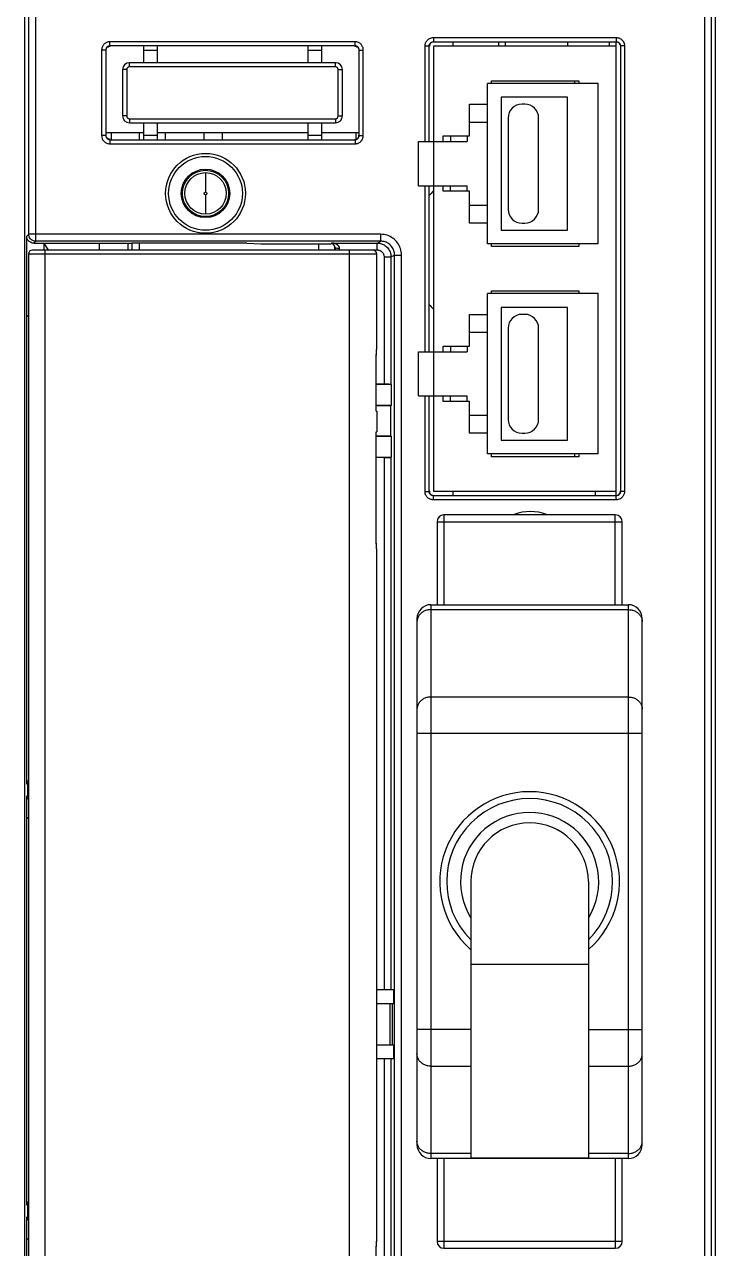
# Model space of a CAD drawing. Header units: millimetres. Extents: x -300 to 54435, y -106 to 60527.
# Drawn here: x 3597.4 to 3647.4, y 1602.3 to 1690.8 of the extents above; entities that cross this region are included whole.
import ezdxf

# ---------------------------------------------------------------- set-up
doc = ezdxf.new("R2010")
doc.units = ezdxf.units.MM

msp = doc.modelspace()

# ---------------------------------------------------------------- linework, layer by layer
at = {"color": 7, "linetype": 'Continuous'}
for p, q in [((3597.411, 1725.922), (3597.411, 1567.027)), ((3647.411, 1567.027), (3647.411, 1725.922)), ((3597.449, 1684.527), (3597.449, 1693.527)), ((3598.217, 1692.787), (3598.217, 1675.167)), ((3646.605, 1692.787), (3646.605, 1567.332)), ((3597.717, 1675.667), (3597.717, 1692.304)), ((3647.105, 1692.304), (3647.105, 1567.332)), ((3603.595, 1689.293), (3603.595, 1689.593)), ((3621.327, 1689.593), (3603.595, 1689.593)), ((3603.595, 1689.293), (3603.611, 1689.277)), ((3621.327, 1689.293), (3603.595, 1689.293)), ((3606.011, 1689.277), (3606.011, 1688.077)), ((3607.011, 1689.277), (3607.011, 1688.077)), ((3617.911, 1689.277), (3617.911, 1688.077)), ((3618.911, 1689.277), (3618.911, 1688.077)), ((3621.311, 1689.277), (3621.327, 1689.293)), ((3621.327, 1689.293), (3621.327, 1689.593)), ((3626.394, 1689.294), (3626.694, 1689.294)), ((3626.394, 1682.377), (3626.394, 1689.294)), ((3626.694, 1682.377), (3626.694, 1689.294)), ((3626.994, 1689.894), (3640.228, 1689.894)), ((3626.994, 1689.894), (3626.994, 1689.594)), ((3626.994, 1689.594), (3640.228, 1689.594)), ((3640.211, 1689.277), (3627.011, 1689.277)), ((3627.011, 1689.277), (3627.011, 1682.377)), ((3628.411, 1689.594), (3628.411, 1689.277)), ((3631.711, 1689.594), (3631.711, 1689.277)), ((3632.211, 1689.277), (3632.211, 1689.594)), ((3636.711, 1689.594), (3636.711, 1689.277)), ((3639.711, 1689.594), (3639.711, 1689.277)), ((3640.211, 1656.777), (3640.211, 1689.594)), ((3640.228, 1689.894), (3640.228, 1689.594)), ((3640.828, 1689.294), (3640.528, 1689.294)), ((3640.528, 1689.294), (3640.528, 1657.06)), ((3640.828, 1689.294), (3640.828, 1657.06)), ((3603.295, 1688.993), (3602.995, 1688.993)), ((3602.995, 1688.993), (3602.995, 1682.811)), ((3603.295, 1688.993), (3603.311, 1688.977)), ((3603.295, 1688.993), (3603.295, 1682.811)), ((3606.011, 1688.977), (3607.011, 1688.977)), ((3617.911, 1688.977), (3618.911, 1688.977)), ((3621.611, 1688.977), (3621.627, 1688.993)), ((3621.627, 1688.993), (3621.927, 1688.993)), ((3621.627, 1682.811), (3621.627, 1688.993)), ((3621.927, 1682.811), (3621.927, 1688.993)), ((3604.511, 1687.577), (3604.511, 1684.227)), ((3604.811, 1687.577), (3604.511, 1687.577)), ((3604.811, 1687.577), (3604.811, 1684.227)), ((3619.911, 1688.077), (3605.011, 1688.077)), ((3605.011, 1687.777), (3605.011, 1688.077)), ((3619.911, 1687.777), (3605.011, 1687.777)), ((3619.911, 1687.777), (3619.911, 1688.077)), ((3620.111, 1684.227), (3620.111, 1687.577)), ((3620.111, 1687.577), (3620.411, 1687.577)), ((3620.411, 1684.227), (3620.411, 1687.577)), ((3630.911, 1674.977), (3630.911, 1686.577)), ((3638.911, 1686.577), (3630.911, 1686.577)), ((3631.211, 1686.777), (3637.511, 1686.777)), ((3631.211, 1686.577), (3631.211, 1686.777)), ((3637.211, 1686.777), (3637.211, 1686.577)), ((3637.511, 1686.777), (3637.511, 1686.577)), ((3638.911, 1674.977), (3638.911, 1686.577)), ((3629.611, 1682.777), (3629.611, 1685.077)), ((3629.611, 1685.077), (3630.911, 1685.077)), ((3631.911, 1685.577), (3631.911, 1675.977)), ((3636.711, 1685.577), (3631.911, 1685.577)), ((3633.611, 1685.077), (3633.411, 1685.077)), ((3636.711, 1675.977), (3636.711, 1685.577)), ((3597.411, 1684.527), (3597.449, 1684.527)), ((3604.811, 1684.227), (3604.511, 1684.227)), ((3605.011, 1684.027), (3619.911, 1684.027)), ((3605.011, 1684.027), (3605.011, 1683.727)), ((3619.911, 1684.027), (3619.911, 1683.727)), ((3620.111, 1684.227), (3620.411, 1684.227)), ((3632.411, 1684.077), (3632.411, 1677.477)), ((3634.611, 1677.477), (3634.611, 1684.077)), ((3603.311, 1683.027), (3606.011, 1683.027)), ((3603.711, 1682.527), (3603.711, 1683.027)), ((3605.011, 1683.727), (3619.911, 1683.727)), ((3605.711, 1683.027), (3605.711, 1682.527)), ((3606.011, 1683.727), (3606.011, 1682.527)), ((3607.011, 1683.727), (3607.011, 1682.527)), ((3607.011, 1683.027), (3617.911, 1683.027)), ((3607.611, 1682.527), (3607.611, 1683.027)), ((3610.411, 1682.527), (3610.411, 1683.027)), ((3611.711, 1683.027), (3611.711, 1682.527)), ((3617.911, 1683.727), (3617.911, 1682.527)), ((3618.911, 1683.727), (3618.911, 1682.527)), ((3618.911, 1683.027), (3621.611, 1683.027)), ((3621.411, 1682.527), (3621.411, 1683.027)), ((3629.611, 1683.777), (3630.911, 1683.777)), ((3603.295, 1682.811), (3602.995, 1682.811)), ((3603.295, 1682.811), (3603.311, 1682.827)), ((3603.595, 1682.511), (3603.611, 1682.527)), ((3603.595, 1682.511), (3603.595, 1682.211)), ((3603.595, 1682.511), (3621.327, 1682.511)), ((3603.595, 1682.211), (3621.327, 1682.211)), ((3606.011, 1682.827), (3607.011, 1682.827)), ((3617.911, 1682.827), (3618.911, 1682.827)), ((3621.327, 1682.511), (3621.311, 1682.527)), ((3621.327, 1682.511), (3621.327, 1682.211)), ((3621.627, 1682.811), (3621.611, 1682.827)), ((3621.627, 1682.811), (3621.927, 1682.811)), ((3625.911, 1679.177), (3625.911, 1682.377)), ((3625.911, 1682.377), (3629.441, 1682.377)), ((3627.035, 1679.177), (3627.035, 1682.377)), ((3627.711, 1682.377), (3627.711, 1682.777)), ((3627.711, 1682.777), (3629.611, 1682.777)), ((3628.241, 1682.777), (3628.241, 1682.377)), ((3629.441, 1682.777), (3629.441, 1682.377)), ((3610.511, 1680.127), (3610.511, 1678.727)), ((3625.911, 1679.177), (3629.441, 1679.177)), ((3626.394, 1667.177), (3626.394, 1679.177)), ((3626.694, 1667.177), (3626.694, 1679.177)), ((3627.011, 1679.177), (3627.011, 1667.177)), ((3627.711, 1678.777), (3627.711, 1679.177)), ((3629.611, 1678.777), (3627.711, 1678.777)), ((3628.241, 1678.777), (3628.241, 1679.177)), ((3629.441, 1678.777), (3629.441, 1679.177)), ((3629.611, 1676.477), (3629.611, 1678.777)), ((3610.511, 1678.527), (3610.511, 1677.127)), ((3629.611, 1677.777), (3630.911, 1677.777)), ((3630.911, 1676.477), (3629.611, 1676.477)), ((3631.911, 1675.977), (3636.711, 1675.977)), ((3633.411, 1676.477), (3633.611, 1676.477)), ((3597.717, 1675.667), (3597.577, 1675.527)), ((3597.577, 1669.693), (3597.577, 1675.527)), ((3623.191, 1675.667), (3597.717, 1675.667)), ((3598.217, 1675.167), (3598.077, 1675.027)), ((3598.077, 1675.027), (3604.906, 1675.027)), ((3623.191, 1675.167), (3598.217, 1675.167)), ((3598.811, 1675.027), (3599.123, 1674.527)), ((3598.811, 1675.027), (3598.811, 1674.527)), ((3602.811, 1675.027), (3602.811, 1674.527)), ((3604.906, 1674.527), (3604.906, 1675.027)), ((3613.511, 1675.023), (3605.189, 1675.023)), ((3605.208, 1675.023), (3605.206, 1675.022)), ((3605.206, 1674.527), (3605.206, 1675.022)), ((3605.711, 1675.023), (3605.711, 1674.527)), ((3613.511, 1675.023), (3614.511, 1674.989)), ((3619.573, 1674.989), (3619.62, 1675.036)), ((3619.62, 1675.036), (3622.929, 1675.036)), ((3622.928, 1674.536), (3622.928, 1675.036)), ((3622.929, 1675.036), (3623.191, 1675.167)), ((3623.191, 1675.167), (3623.191, 1675.667)), ((3597.696, 1674.227), (3597.696, 1581.827)), ((3622.896, 1674.227), (3597.696, 1674.227)), ((3622.596, 1674.527), (3597.996, 1674.527)), ((3598.896, 1674.527), (3598.896, 1581.527)), ((3614.511, 1674.989), (3619.573, 1674.989)), ((3618.711, 1674.527), (3618.711, 1674.989)), ((3619.873, 1674.689), (3619.906, 1674.722)), ((3619.873, 1674.527), (3619.873, 1674.689)), ((3620.896, 1674.527), (3620.896, 1581.527)), ((3622.596, 1674.536), (3622.928, 1674.536)), ((3622.896, 1667.547), (3622.896, 1674.227)), ((3623.928, 1674.036), (3624.191, 1674.167)), ((3624.191, 1581.887), (3624.191, 1674.167)), ((3624.191, 1674.167), (3624.691, 1674.167)), ((3624.691, 1581.887), (3624.691, 1674.167)), ((3638.911, 1674.977), (3630.911, 1674.977)), ((3631.211, 1674.777), (3631.211, 1674.977)), ((3637.511, 1674.777), (3631.211, 1674.777)), ((3637.511, 1674.977), (3637.511, 1674.777)), ((3623.428, 1674.036), (3623.928, 1674.036)), ((3623.428, 1674.036), (3623.428, 1664.819)), ((3623.928, 1674.036), (3623.928, 1664.811)), ((3631.211, 1671.577), (3637.511, 1671.577)), ((3631.211, 1671.377), (3631.211, 1671.577)), ((3637.511, 1671.577), (3637.511, 1671.377)), ((3630.911, 1659.777), (3630.911, 1671.377)), ((3638.911, 1671.377), (3630.911, 1671.377)), ((3638.911, 1659.777), (3638.911, 1671.377)), ((3597.696, 1669.812), (3597.575, 1669.691)), ((3597.575, 1635.929), (3597.575, 1669.691)), ((3629.611, 1667.577), (3629.611, 1669.877)), ((3629.611, 1669.877), (3630.911, 1669.877)), ((3631.911, 1670.377), (3631.911, 1660.777)), ((3636.711, 1670.377), (3631.911, 1670.377)), ((3633.611, 1669.877), (3633.411, 1669.877)), ((3636.711, 1660.777), (3636.711, 1670.377)), ((3632.411, 1668.877), (3632.411, 1662.277)), ((3634.611, 1662.277), (3634.611, 1668.877)), ((3629.611, 1668.577), (3630.911, 1668.577)), ((3625.911, 1663.977), (3625.911, 1667.177)), ((3625.911, 1667.177), (3629.441, 1667.177)), ((3627.035, 1663.977), (3627.035, 1667.177)), ((3627.711, 1667.177), (3627.711, 1667.577)), ((3627.711, 1667.577), (3629.611, 1667.577)), ((3628.241, 1667.577), (3628.241, 1667.177)), ((3629.441, 1667.577), (3629.441, 1667.177)), ((3622.865, 1662.877), (3622.865, 1666.948)), ((3622.869, 1666.935), (3622.865, 1666.948)), ((3622.869, 1662.877), (3622.869, 1666.936)), ((3623.428, 1664.819), (3622.869, 1664.819)), ((3623.967, 1664.792), (3622.869, 1664.792)), ((3623.928, 1664.811), (3623.967, 1664.792)), ((3623.967, 1663.297), (3623.967, 1664.792)), ((3625.911, 1663.977), (3629.441, 1663.977)), ((3626.394, 1657.06), (3626.394, 1663.977)), ((3626.694, 1657.06), (3626.694, 1663.977)), ((3627.011, 1663.977), (3627.011, 1657.077)), ((3627.711, 1663.577), (3627.711, 1663.977)), ((3629.611, 1663.577), (3627.711, 1663.577)), ((3628.241, 1663.577), (3628.241, 1663.977)), ((3629.441, 1663.577), (3629.441, 1663.977)), ((3629.611, 1661.277), (3629.611, 1663.577)), ((3622.865, 1662.877), (3622.896, 1662.877)), ((3622.869, 1663.297), (3623.967, 1663.297)), ((3623.911, 1663.269), (3622.869, 1663.269)), ((3622.896, 1662.877), (3622.896, 1661.377)), ((3623.911, 1663.269), (3623.967, 1663.297)), ((3623.911, 1661.069), (3623.911, 1663.269)), ((3629.611, 1662.577), (3630.911, 1662.577)), ((3622.865, 1653.306), (3622.865, 1661.377)), ((3622.865, 1661.377), (3622.896, 1661.377)), ((3622.869, 1653.318), (3622.869, 1661.377)), ((3623.911, 1661.069), (3622.869, 1661.069)), ((3623.967, 1661.042), (3622.869, 1661.042)), ((3623.911, 1661.069), (3623.967, 1661.042)), ((3623.967, 1659.547), (3623.967, 1661.042)), ((3630.911, 1661.277), (3629.611, 1661.277)), ((3633.411, 1661.277), (3633.611, 1661.277)), ((3631.911, 1660.777), (3636.711, 1660.777)), ((3622.869, 1659.547), (3623.967, 1659.547)), ((3623.428, 1659.519), (3622.869, 1659.519)), ((3623.428, 1659.519), (3623.428, 1621.027)), ((3623.928, 1659.528), (3623.967, 1659.547)), ((3623.928, 1659.528), (3623.928, 1621.027)), ((3638.911, 1659.777), (3630.911, 1659.777)), ((3631.211, 1659.577), (3631.211, 1659.777)), ((3637.511, 1659.577), (3631.211, 1659.577)), ((3637.211, 1659.777), (3637.211, 1659.577)), ((3637.511, 1659.777), (3637.511, 1659.577)), ((3626.394, 1657.06), (3626.694, 1657.06)), ((3640.228, 1656.76), (3626.994, 1656.76)), ((3626.994, 1656.46), (3626.994, 1656.76)), ((3640.228, 1656.46), (3626.994, 1656.46)), ((3627.011, 1657.077), (3640.211, 1657.077)), ((3628.411, 1657.077), (3628.411, 1656.76)), ((3638.711, 1657.077), (3638.711, 1656.76)), ((3640.228, 1656.46), (3640.228, 1656.76)), ((3640.828, 1657.06), (3640.528, 1657.06)), ((3627.261, 1654.877), (3640.661, 1654.877)), ((3627.261, 1654.877), (3627.261, 1648.877)), ((3640.161, 1655.377), (3627.761, 1655.377)), ((3627.761, 1655.377), (3627.761, 1648.877)), ((3640.161, 1648.877), (3640.161, 1655.377)), ((3640.661, 1648.877), (3640.661, 1654.877)), ((3622.865, 1653.306), (3622.869, 1653.319)), ((3622.896, 1603.047), (3622.896, 1652.706)), ((3626.811, 1648.877), (3641.111, 1648.877)), ((3626.811, 1648.877), (3626.811, 1608.827)), ((3626.811, 1648.519), (3641.111, 1648.519)), ((3641.111, 1608.827), (3641.111, 1648.877)), ((3625.811, 1647.877), (3625.811, 1609.827)), ((3642.111, 1609.827), (3642.111, 1647.877)), ((3641.111, 1642.201), (3626.811, 1642.201)), ((3642.111, 1639.559), (3625.811, 1639.559)), ((3597.575, 1635.929), (3597.638, 1635.866)), ((3597.638, 1635.866), (3597.638, 1635.088)), ((3597.638, 1635.088), (3597.577, 1635.027)), ((3597.577, 1633.393), (3597.577, 1635.027)), ((3597.696, 1633.512), (3597.575, 1633.391)), ((3597.575, 1605.479), (3597.575, 1633.391)), ((3629.711, 1628.852), (3629.711, 1608.852)), ((3638.211, 1628.852), (3638.211, 1608.852)), ((3638.211, 1622.852), (3629.711, 1622.852)), ((3624.121, 1621.027), (3622.896, 1621.027)), ((3624.121, 1621.027), (3624.121, 1620.027)), ((3622.896, 1620.027), (3624.121, 1620.027)), ((3623.851, 1620.027), (3623.851, 1617.027)), ((3624.051, 1617.027), (3624.051, 1620.027)), ((3629.711, 1618.145), (3625.811, 1618.145)), ((3638.211, 1618.145), (3642.111, 1618.145)), ((3624.121, 1617.027), (3622.896, 1617.027)), ((3624.121, 1617.027), (3624.121, 1616.027)), ((3624.121, 1616.027), (3622.896, 1616.027)), ((3623.428, 1616.027), (3623.428, 1596.239)), ((3623.928, 1616.027), (3623.928, 1596.231)), ((3626.811, 1615.503), (3629.711, 1615.503)), ((3638.211, 1615.503), (3641.111, 1615.503)), ((3629.711, 1609.185), (3626.811, 1609.185)), ((3641.111, 1608.827), (3626.811, 1608.827)), ((3627.261, 1608.827), (3627.261, 1602.827)), ((3627.761, 1608.827), (3627.761, 1602.327)), ((3638.211, 1608.852), (3629.711, 1608.852)), ((3641.111, 1609.185), (3638.211, 1609.185)), ((3640.161, 1608.827), (3640.161, 1602.327)), ((3640.661, 1602.827), (3640.661, 1608.827)), ((3597.411, 1607.527), (3597.449, 1607.527)), ((3597.449, 1598.527), (3597.449, 1607.527)), ((3597.575, 1605.479), (3597.638, 1605.416)), ((3597.638, 1605.416), (3597.638, 1604.638)), ((3597.638, 1604.638), (3597.577, 1604.577)), ((3597.577, 1602.943), (3597.577, 1604.577)), ((3597.696, 1603.062), (3597.575, 1602.941)), ((3597.575, 1585.027), (3597.575, 1602.941)), ((3622.865, 1594.377), (3622.865, 1602.448)), ((3622.869, 1602.435), (3622.865, 1602.448)), ((3622.869, 1594.377), (3622.869, 1602.436)), ((3640.661, 1602.827), (3627.261, 1602.827)), ((3627.761, 1602.327), (3640.161, 1602.327))]:
    msp.add_line(p, q, dxfattribs=at)
for radius in [2.89, 2.669, 1.751, 1.672, 1.5, 0.1]:
    msp.add_circle((3610.511, 1678.627), radius, dxfattribs=at)
for centre, radius, start, end in [((3605.011, 1687.577), 0.5, 90, 180), ((3605.011, 1687.577), 0.2, 90, 180), ((3619.911, 1687.577), 0.5, 0, 90), ((3619.911, 1687.577), 0.2, 0, 90), ((3633.411, 1684.077), 1, 90, 180), ((3633.611, 1684.077), 1, 0, 90), ((3605.011, 1684.227), 0.5, 180, 270), ((3605.011, 1684.227), 0.2, 180, 270), ((3619.911, 1684.227), 0.2, 270, 0), ((3619.911, 1684.227), 0.5, 270, 0), ((3631.211, 1674.527), 6, 134.823, 138.97307), ((3633.411, 1677.477), 1, 180, 270), ((3633.611, 1677.477), 1, 270, 0), ((3597.996, 1674.227), 0.3, 90, 180), ((3622.596, 1674.227), 0.3, 0, 90), ((3631.211, 1674.527), 6, 221.02693, 225.177), ((3633.411, 1668.877), 1, 90, 180), ((3633.611, 1668.877), 1, 0, 90), ((3633.411, 1662.277), 1, 180, 270), ((3633.611, 1662.277), 1, 270, 0), ((3634.011, 1652.299), 3.317, 69.31391, 110.69797), ((3627.761, 1654.877), 0.5, 90, 180), ((3640.161, 1654.877), 0.5, 0, 90), ((3626.811, 1647.877), 1, 90, 180), ((3641.111, 1647.877), 1, 0, 90), ((3633.961, 1628.852), 6.5, 311.03496, 228.96504), ((3633.961, 1628.852), 6, 315.2713, 224.72879), ((3633.961, 1628.852), 5, 328.70037, 211.29963), ((3633.961, 1628.852), 4.25, 0, 180), ((3626.811, 1609.827), 1, 180, 270), ((3641.111, 1609.827), 1, 270, 0), ((3627.761, 1602.827), 0.5, 180, 270), ((3640.161, 1602.827), 0.5, 270, 0)]:
    msp.add_arc(centre, radius, start, end, dxfattribs=at)
for points, start_tangent, end_tangent in [([(3603.595, 1689.593), (3603.522, 1689.588), (3603.443, 1689.573), (3603.358, 1689.544), (3603.271, 1689.497), (3603.185, 1689.431), (3603.108, 1689.343), (3603.047, 1689.238), (3603.009, 1689.119), (3602.995, 1688.993)], (-1, -0.000011), (0.000067, -1)), ([(3603.595, 1689.293), (3603.559, 1689.291), (3603.519, 1689.283), (3603.477, 1689.268), (3603.433, 1689.245), (3603.39, 1689.212), (3603.352, 1689.168), (3603.321, 1689.115), (3603.302, 1689.056), (3603.295, 1688.993)], (-1, 0.000297), (0.000348, -1)), ([(3603.311, 1688.977), (3603.351, 1689.127), (3603.461, 1689.237), (3603.611, 1689.277)], (0, 1), (1, 0)), ([(3621.311, 1689.277), (3621.461, 1689.237), (3621.571, 1689.127), (3621.611, 1688.977)], (1, 0), (0, -1)), ([(3621.927, 1688.993), (3621.922, 1689.067), (3621.906, 1689.148), (3621.876, 1689.234), (3621.828, 1689.322), (3621.76, 1689.408), (3621.672, 1689.483), (3621.567, 1689.543), (3621.45, 1689.58), (3621.327, 1689.593)], (0, 1), (-1, 0.00004)), ([(3621.627, 1688.993), (3621.624, 1689.03), (3621.617, 1689.07), (3621.602, 1689.113), (3621.578, 1689.158), (3621.544, 1689.2), (3621.5, 1689.238), (3621.447, 1689.268), (3621.388, 1689.286), (3621.327, 1689.293)], (0.000305, 1), (-1, -0.000279)), ([(3626.394, 1689.294), (3626.401, 1689.38), (3626.421, 1689.47), (3626.459, 1689.565), (3626.521, 1689.662), (3626.608, 1689.753), (3626.721, 1689.827), (3626.852, 1689.876), (3626.994, 1689.894)], (-0.000012, 1), (1, 0.000049)), ([(3626.694, 1689.294), (3626.698, 1689.337), (3626.708, 1689.382), (3626.727, 1689.429), (3626.758, 1689.478), (3626.801, 1689.523), (3626.857, 1689.561), (3626.923, 1689.585), (3626.994, 1689.594)], (-0.000084, 1), (1, -0.000044)), ([(3626.861, 1689.537), (3626.751, 1689.427), (3626.711, 1689.277)], (-0.867069, -0.498188), (0, -1)), ([(3627.011, 1689.577), (3626.861, 1689.537)], (-1, 0), (-0.867069, -0.498188)), ([(3640.456, 1689.464), (3640.351, 1689.551), (3640.217, 1689.583)], (-0.603787, 0.797146), (-0.999999, -0.001222)), ([(3640.228, 1689.894), (3640.314, 1689.887), (3640.404, 1689.867), (3640.499, 1689.829), (3640.596, 1689.767), (3640.687, 1689.68), (3640.761, 1689.567), (3640.81, 1689.436), (3640.828, 1689.294)], (1, 0.000012), (0.000049, -1)), ([(3640.228, 1689.594), (3640.271, 1689.59), (3640.316, 1689.58), (3640.363, 1689.561), (3640.412, 1689.53), (3640.457, 1689.487), (3640.495, 1689.431), (3640.519, 1689.365), (3640.528, 1689.294)], (1, 0.000084), (-0.000044, -1)), ([(3640.511, 1689.343), (3640.456, 1689.464)], (-0.201059, 0.979579), (-0.603787, 0.797146)), ([(3602.995, 1682.811), (3603, 1682.738), (3603.015, 1682.659), (3603.044, 1682.574), (3603.091, 1682.487), (3603.157, 1682.401), (3603.245, 1682.324), (3603.35, 1682.263), (3603.469, 1682.225), (3603.595, 1682.211)], (0.000011, -1), (1, 0.000067)), ([(3603.295, 1682.811), (3603.297, 1682.775), (3603.305, 1682.735), (3603.32, 1682.693), (3603.343, 1682.649), (3603.376, 1682.606), (3603.42, 1682.568), (3603.473, 1682.537), (3603.532, 1682.518), (3603.595, 1682.511)], (-0.000297, -1), (1, 0.000348)), ([(3603.611, 1682.527), (3603.461, 1682.567), (3603.351, 1682.677), (3603.311, 1682.827)], (-1, 0), (0, 1)), ([(3621.311, 1682.527), (3621.461, 1682.567), (3621.571, 1682.677), (3621.611, 1682.827)], (1, 0), (0, 1)), ([(3621.327, 1682.211), (3621.4, 1682.216), (3621.479, 1682.231), (3621.564, 1682.26), (3621.651, 1682.306), (3621.737, 1682.373), (3621.814, 1682.461), (3621.875, 1682.566), (3621.913, 1682.685), (3621.927, 1682.811)], (1, 0.000011), (-0.000067, 1)), ([(3621.327, 1682.511), (3621.363, 1682.513), (3621.403, 1682.521), (3621.445, 1682.536), (3621.489, 1682.559), (3621.532, 1682.592), (3621.57, 1682.636), (3621.601, 1682.689), (3621.62, 1682.748), (3621.627, 1682.811)], (1, -0.000297), (-0.000348, 1)), ([(3598.077, 1675.027), (3597.885, 1675.065), (3597.723, 1675.173), (3597.615, 1675.336), (3597.577, 1675.527)], (-1, 0), (0, 1)), ([(3598.217, 1675.167), (3598.118, 1675.177), (3598.013, 1675.21), (3597.909, 1675.272), (3597.815, 1675.369), (3597.745, 1675.501), (3597.717, 1675.667)], (-1, 0.000305), (-0.000305, 1)), ([(3604.906, 1675.027), (3605.027, 1675.027), (3605.126, 1675.025), (3605.189, 1675.023)], (1, 0), (0.998784, -0.04931)), ([(3620.206, 1674.652), (3620.203, 1674.692), (3620.193, 1674.732), (3620.176, 1674.773), (3620.15, 1674.814), (3620.116, 1674.855), (3620.072, 1674.894), (3620.019, 1674.931), (3619.955, 1674.964), (3619.883, 1674.992), (3619.803, 1675.015), (3619.714, 1675.029), (3619.62, 1675.036)], (0.00666, 0.999978), (-0.999917, 0.012882)), ([(3622.929, 1675.036), (3623.05, 1675.028), (3623.174, 1675.005), (3623.3, 1674.964), (3623.428, 1674.901), (3623.554, 1674.815), (3623.674, 1674.701), (3623.78, 1674.56), (3623.861, 1674.396), (3623.911, 1674.218), (3623.928, 1674.036)], (1, -0.000799), (0.000313, -1)), ([(3624.691, 1674.167), (3624.617, 1674.63), (3624.405, 1675.048), (3624.073, 1675.38), (3623.656, 1675.593), (3623.191, 1675.667)], (-0.000061, 1), (-1, -0.000066)), ([(3624.191, 1674.167), (3624.142, 1674.476), (3624, 1674.755), (3623.779, 1674.976), (3623.501, 1675.118), (3623.191, 1675.167)], (0.000286, 1), (-1, -0.000321)), ([(3619.873, 1674.689), (3619.832, 1674.839), (3619.723, 1674.948), (3619.573, 1674.989)], (0, 1), (-1, 0)), ([(3619.906, 1674.536), (3619.906, 1674.63), (3619.906, 1674.722)], (-0.000006, 1), (0.004186, 0.999991)), ([(3619.906, 1674.722), (3619.948, 1674.688), (3620.058, 1674.662), (3620.206, 1674.652)], (0.07253, -0.997366), (0.999992, -0.003962)), ([(3620.206, 1674.536), (3620.206, 1674.595), (3620.206, 1674.652)], (0, 1), (0.006701, 0.999978)), ([(3622.928, 1674.536), (3622.989, 1674.532)], (1, -0.000001), (0.992559, -0.121764)), ([(3622.989, 1674.532), (3623.051, 1674.52), (3623.114, 1674.5), (3623.178, 1674.469), (3623.241, 1674.425), (3623.301, 1674.368), (3623.354, 1674.298), (3623.395, 1674.216), (3623.42, 1674.127), (3623.428, 1674.036)], (0.992559, -0.121764), (0.000034, -1)), ([(3622.865, 1666.948), (3622.888, 1667.24), (3622.896, 1667.547)], (0.104868, 0.994486), (0.000126, 1)), ([(3622.87, 1666.947), (3622.88, 1667.073), (3622.894, 1667.374), (3622.896, 1667.547)], (0.085413, 0.996346), (0.000108, 1)), ([(3622.869, 1666.934), (3622.87, 1666.947)], (0.087397, 0.996174), (0.085413, 0.996346)), ([(3623.928, 1664.811), (3623.885, 1664.814), (3623.775, 1664.817), (3623.616, 1664.819), (3623.428, 1664.819)], (-0.894482, 0.447105), (-1, 0)), ([(3623.428, 1659.519), (3623.616, 1659.52), (3623.775, 1659.522), (3623.885, 1659.525), (3623.928, 1659.528)], (1, 0), (0.894482, 0.447105)), ([(3626.994, 1656.46), (3626.908, 1656.467), (3626.818, 1656.487), (3626.723, 1656.525), (3626.626, 1656.587), (3626.535, 1656.674), (3626.461, 1656.787), (3626.412, 1656.918), (3626.394, 1657.06)], (-1, -0.000012), (-0.000049, 1)), ([(3626.994, 1656.76), (3626.951, 1656.763), (3626.906, 1656.774), (3626.859, 1656.793), (3626.81, 1656.824), (3626.765, 1656.867), (3626.727, 1656.923), (3626.703, 1656.989), (3626.694, 1657.06)], (-1, -0.000084), (0.000044, 1)), ([(3626.711, 1657.077), (3626.751, 1656.927)], (0, -1), (0.498188, -0.867069)), ([(3626.751, 1656.927), (3626.861, 1656.817), (3627.011, 1656.777)], (0.498188, -0.867069), (1, 0)), ([(3640.21, 1656.769), (3640.367, 1656.811), (3640.477, 1656.921), (3640.517, 1657.071)], (1, 0), (0, 1)), ([(3640.828, 1657.06), (3640.821, 1656.974), (3640.801, 1656.884), (3640.763, 1656.789), (3640.701, 1656.692), (3640.614, 1656.601), (3640.501, 1656.527), (3640.37, 1656.478), (3640.228, 1656.46)], (0.000012, -1), (-1, -0.000049)), ([(3640.528, 1657.06), (3640.524, 1657.017), (3640.514, 1656.972), (3640.495, 1656.925), (3640.464, 1656.876), (3640.421, 1656.831), (3640.365, 1656.793), (3640.299, 1656.769), (3640.228, 1656.76)], (0.000084, -1), (-1, 0.000044)), ([(3622.896, 1652.706), (3622.888, 1653.018), (3622.865, 1653.306)], (-0.000003, 1), (-0.104873, 0.994486)), ([(3622.87, 1653.307), (3622.869, 1653.32)], (-0.085452, 0.996342), (-0.087422, 0.996171)), ([(3622.896, 1652.706), (3622.894, 1652.867), (3622.881, 1653.168), (3622.87, 1653.307)], (0.000039, 1), (-0.085452, 0.996342)), ([(3626.811, 1648.519), (3626.552, 1648.489), (3626.311, 1648.401), (3626.104, 1648.261), (3625.945, 1648.079), (3625.845, 1647.867)], (-1, 0), (-0.290671, -0.956823)), ([(3641.111, 1648.519), (3641.37, 1648.489), (3641.611, 1648.401), (3641.818, 1648.261), (3641.977, 1648.079), (3642.077, 1647.867)], (1, 0), (0.290671, -0.956823)), ([(3625.845, 1647.867), (3625.811, 1647.639)], (-0.290671, -0.956823), (0, -1)), ([(3642.077, 1647.867), (3642.111, 1647.639)], (0.290671, -0.956823), (0, -1)), ([(3626.811, 1642.201), (3626.552, 1642.171), (3626.311, 1642.083), (3626.104, 1641.943), (3625.945, 1641.761), (3625.845, 1641.548), (3625.811, 1641.32)], (-1, 0), (0, -1)), ([(3641.111, 1642.201), (3641.37, 1642.171), (3641.611, 1642.083), (3641.818, 1641.943), (3641.977, 1641.761), (3642.077, 1641.548), (3642.111, 1641.32)], (1, 0), (0, -1)), ([(3597.575, 1635.929), (3597.615, 1636.079), (3597.691, 1636.166)], (0, 1), (0.790174, 0.612883)), ([(3597.691, 1636.037), (3597.678, 1636.016), (3597.638, 1635.866)], (-0.569022, -0.822322), (-0.000305, -1)), ([(3597.638, 1635.866), (3597.683, 1635.864), (3597.696, 1635.865)], (0.928248, -0.371963), (0.99964, 0.026828)), ([(3597.691, 1634.791), (3597.617, 1634.877), (3597.577, 1635.027)], (-0.784973, 0.61953), (0, 1)), ([(3597.696, 1635.089), (3597.662, 1635.089), (3597.638, 1635.088)], (-0.999137, -0.041538), (-0.929257, -0.369433)), ([(3597.691, 1634.917), (3597.678, 1634.938), (3597.638, 1635.088)], (-0.569022, 0.822323), (-0.000305, 1)), ([(3626.811, 1615.503), (3626.552, 1615.533), (3626.311, 1615.621), (3626.104, 1615.761), (3625.945, 1615.943), (3625.845, 1616.156), (3625.811, 1616.384)], (-1, 0), (0, 1)), ([(3641.111, 1615.503), (3641.37, 1615.533), (3641.611, 1615.621), (3641.818, 1615.761), (3641.977, 1615.943), (3642.077, 1616.156), (3642.111, 1616.384)], (1, 0), (0, 1)), ([(3626.811, 1609.185), (3626.552, 1609.215), (3626.311, 1609.303), (3626.104, 1609.442), (3625.945, 1609.625), (3625.845, 1609.837), (3625.811, 1610.065)], (-1, 0), (0, 1)), ([(3641.111, 1609.185), (3641.37, 1609.215), (3641.611, 1609.303), (3641.818, 1609.442), (3641.977, 1609.625), (3642.077, 1609.837)], (1, 0), (0.290671, 0.956823)), ([(3642.077, 1609.837), (3642.111, 1610.065)], (0.290671, 0.956823), (0, 1)), ([(3597.575, 1605.479), (3597.615, 1605.629), (3597.691, 1605.716)], (0, 1), (0.790174, 0.612883)), ([(3597.691, 1605.587), (3597.678, 1605.566), (3597.638, 1605.416)], (-0.569022, -0.822322), (-0.000305, -1)), ([(3597.638, 1605.416), (3597.683, 1605.414), (3597.696, 1605.415)], (0.928248, -0.371963), (0.99964, 0.026828)), ([(3597.691, 1604.341), (3597.617, 1604.427), (3597.577, 1604.577)], (-0.784973, 0.61953), (0, 1)), ([(3597.696, 1604.639), (3597.662, 1604.639), (3597.638, 1604.638)], (-0.999137, -0.041538), (-0.929257, -0.369433)), ([(3597.691, 1604.467), (3597.678, 1604.488), (3597.638, 1604.638)], (-0.569022, 0.822323), (-0.000305, 1)), ([(3622.865, 1602.448), (3622.888, 1602.74), (3622.896, 1603.047)], (0.104868, 0.994486), (0.000126, 1)), ([(3622.869, 1602.434), (3622.87, 1602.447)], (0.087397, 0.996174), (0.085413, 0.996346)), ([(3622.87, 1602.447), (3622.88, 1602.573), (3622.894, 1602.874), (3622.896, 1603.047)], (0.085413, 0.996346), (0.000108, 1))]:
    msp.add_spline(points, degree=3, dxfattribs=dict(at, start_tangent=start_tangent, end_tangent=end_tangent))

doc.saveas('drawing.dxf')
